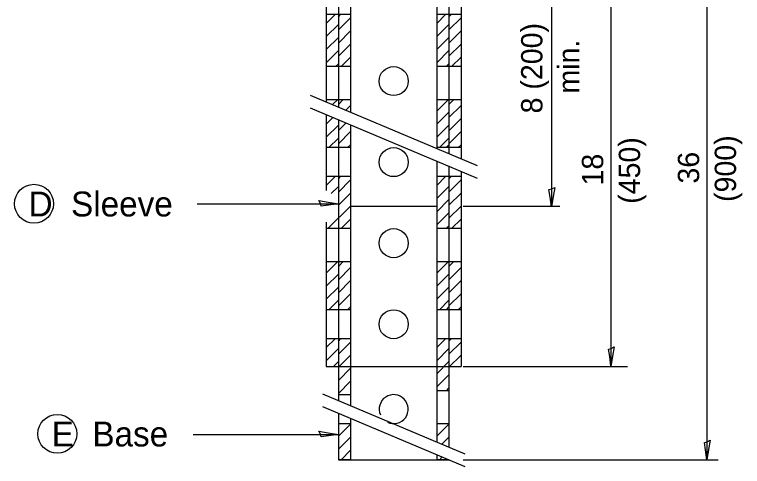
# Model space of a CAD drawing. Extents: x 100 to 887, y 75 to 1075.
# Drawn here: x 248.6 to 453.5, y 590.3 to 717.4 of the extents above; entities that cross this region are included whole.
import ezdxf

# ---------------------------------------------------------------- set-up
doc = ezdxf.new("R2010")
doc.units = 0
for name, color, linetype in [('HS_Breakline', 7, 'Continuous'), ('HS_Dimensions and Text', 7, 'Continuous'), ('HS_Pattern and Hatching', 7, 'Continuous'), ('HS_Steel Object', 7, 'Continuous')]:
    doc.layers.add(name, color=color, linetype=linetype)

msp = doc.modelspace()

# ---------------------------------------------------------------- linework, layer by layer
at = {"layer": 'HS_Breakline'}
for p, q in [((331.87, 694.68), (378.8, 674.92)), ((331.87, 691.15), (378.8, 671.39)), ((335.28, 610.73), (375.39, 593.84)), ((335.28, 607.2), (375.39, 590.34))]:
    msp.add_line(p, q, dxfattribs=at)
at = {"layer": 'HS_Dimensions and Text'}
for p, q in [((399.77, 783.34), (399.77, 663.31)), ((416.51, 783.52), (416.51, 618.46)), ((443.52, 783.52), (443.52, 592.23)), ((300.06, 664.2), (339.78, 664.2)), ((374.91, 663.49), (402.08, 663.49)), ((374.91, 618.46), (421.13, 618.46)), ((298.9, 599.33), (339.78, 599.33)), ((374.91, 592.23), (446.64, 592.23))]:
    msp.add_line(p, q, dxfattribs=at)
for points in [[(400.66, 668.77), (400.19, 666.22), (399.77, 663.31), (399.4, 666.04), (399.06, 668.16), (399.85, 668.33)], [(334.31, 665.09), (336.86, 664.62), (339.78, 664.2), (337.04, 663.83), (334.93, 663.49), (334.76, 664.28)], [(417.4, 623.93), (416.93, 621.38), (416.51, 618.46), (416.14, 621.2), (415.8, 623.31), (416.59, 623.48)], [(334.31, 600.22), (336.86, 599.75), (339.78, 599.33), (337.04, 598.96), (334.93, 598.62), (334.76, 599.41)], [(444.41, 597.7), (443.94, 595.14), (443.52, 592.23), (443.15, 594.96), (442.81, 597.08), (443.6, 597.25)]]:
    msp.add_lwpolyline(points, close=True, dxfattribs=at)
for centre in [(254.1, 664.18), (260.66, 599.51)]:
    msp.add_circle(centre, 5.47, dxfattribs=at)
at = {"layer": 'HS_Pattern and Hatching'}
for p, q in [((336.37, 714.87), (338.85, 717.36)), ((339.78, 716.71), (340.42, 717.36)), ((367.49, 714.87), (369.97, 717.36)), ((370.89, 716.71), (371.54, 717.36)), ((339.78, 713.03), (343.18, 716.44)), ((370.89, 713.03), (374.3, 716.44)), ((336.37, 711.19), (339.78, 714.6)), ((367.49, 711.19), (370.89, 714.6)), ((339.78, 709.35), (343.18, 712.76)), ((370.89, 709.35), (374.3, 712.76)), ((336.37, 707.51), (339.78, 710.92)), ((339.78, 705.67), (343.18, 709.07)), ((367.49, 707.51), (370.89, 710.92)), ((370.89, 705.67), (374.3, 709.07)), ((336.37, 703.83), (339.78, 707.24)), ((367.49, 703.83), (370.89, 707.24)), ((340.53, 702.74), (343.18, 705.39)), ((371.65, 702.74), (374.3, 705.39)), ((338.97, 702.74), (339.78, 703.55)), ((370.08, 702.74), (370.89, 703.55)), ((338.15, 692.04), (339.6, 693.49)), ((339.78, 692.09), (341.17, 693.49)), ((367.49, 690.25), (370.73, 693.49)), ((370.9, 692.09), (372.29, 693.49)), ((341.85, 690.48), (343.18, 691.82)), ((370.9, 688.4), (374.3, 691.81)), ((336.37, 686.57), (338.26, 688.46)), ((367.49, 686.57), (370.9, 689.97)), ((339.78, 684.73), (341.95, 686.9)), ((370.9, 684.72), (374.3, 688.13)), ((336.37, 682.89), (339.78, 686.29)), ((339.78, 681.05), (343.18, 684.45)), ((367.49, 682.88), (370.9, 686.29)), ((370.9, 681.04), (374.3, 684.45)), ((337.12, 679.96), (339.78, 682.61)), ((368.24, 679.96), (370.9, 682.61)), ((342.37, 679.96), (343.18, 680.77)), ((370.09, 679.96), (370.9, 680.77)), ((373.49, 679.96), (374.3, 680.77)), ((336.37, 669.31), (338.85, 671.8)), ((339.78, 671.15), (340.42, 671.8)), ((339.78, 667.47), (343.18, 670.88)), ((367.49, 669.31), (369.97, 671.8)), ((370.89, 671.15), (371.54, 671.8)), ((370.89, 667.47), (374.3, 670.88)), ((337.79, 667.05), (339.78, 669.03)), ((367.49, 665.63), (370.89, 669.03)), ((339.78, 663.79), (343.18, 667.19)), ((370.89, 663.79), (374.3, 667.19)), ((367.49, 661.95), (370.89, 665.35)), ((336.85, 657.18), (343.18, 663.51)), ((370.89, 660.1), (374.3, 663.51)), ((340.53, 657.18), (343.18, 659.83)), ((367.49, 658.26), (370.89, 661.67)), ((371.65, 657.18), (374.3, 659.83)), ((370.08, 657.18), (370.89, 657.99)), ((336.37, 644.69), (339.6, 647.92)), ((339.78, 646.53), (341.17, 647.92)), ((367.49, 644.68), (370.73, 647.92)), ((370.9, 646.52), (372.29, 647.92)), ((339.78, 642.84), (343.18, 646.25)), ((370.9, 642.84), (374.3, 646.25)), ((336.37, 641.01), (339.78, 644.41)), ((367.49, 641), (370.9, 644.41)), ((339.78, 639.16), (343.18, 642.57)), ((370.9, 639.16), (374.3, 642.57)), ((336.37, 637.32), (339.78, 640.73)), ((367.49, 637.32), (370.9, 640.73)), ((339.78, 635.48), (343.18, 638.89)), ((370.9, 635.48), (374.3, 638.89)), ((337.12, 634.4), (339.78, 637.05)), ((342.37, 634.4), (343.18, 635.21)), ((368.24, 634.39), (370.9, 637.04)), ((370.09, 634.39), (370.9, 635.2)), ((373.49, 634.39), (374.3, 635.2)), ((336.37, 623.75), (338.85, 626.23)), ((339.78, 625.58), (340.42, 626.23)), ((339.78, 621.9), (343.18, 625.31)), ((367.49, 623.75), (369.97, 626.23)), ((370.89, 625.58), (371.54, 626.23)), ((370.89, 621.9), (374.3, 625.31)), ((336.37, 620.06), (339.78, 623.47)), ((367.49, 620.06), (370.89, 623.47)), ((339.78, 618.22), (343.18, 621.63)), ((370.89, 618.22), (374.3, 621.63)), ((338.45, 618.46), (339.78, 619.79)), ((367.49, 616.38), (370.89, 619.79)), ((339.78, 614.54), (343.18, 617.95)), ((367.49, 612.7), (370.89, 616.11)), ((339.78, 610.86), (343.18, 614.27)), ((370.08, 611.61), (370.89, 612.42)), ((339.78, 598.84), (343.18, 602.25)), ((367.49, 598.84), (370.89, 602.25)), ((339.78, 595.16), (343.18, 598.57)), ((368.9, 596.57), (370.89, 598.57)), ((340.53, 592.23), (343.18, 594.88)), ((368.24, 592.23), (369.01, 593))]:
    msp.add_line(p, q, dxfattribs=at)
at = {"layer": 'HS_Steel Object'}
for p, q in [((367.49, 824.07), (367.49, 679.69)), ((343.18, 818.2), (343.18, 689.92)), ((336.37, 783.52), (336.37, 692.79)), ((339.78, 783.52), (339.78, 691.35)), ((370.89, 783.52), (370.89, 678.25)), ((374.3, 783.52), (374.3, 676.82)), ((343.18, 725.52), (343.18, 717.36)), ((339.78, 717.36), (336.37, 717.36)), ((343.18, 717.36), (339.78, 717.36)), ((370.89, 717.36), (367.49, 717.36)), ((374.3, 717.36), (370.89, 717.36)), ((339.78, 702.74), (336.37, 702.74)), ((343.18, 702.74), (339.78, 702.74)), ((370.89, 702.74), (367.49, 702.74)), ((374.3, 702.74), (370.89, 702.74)), ((336.37, 693.49), (339.78, 693.49)), ((339.78, 693.49), (343.18, 693.49)), ((367.49, 693.49), (370.89, 693.49)), ((370.89, 693.49), (374.3, 693.49)), ((336.37, 689.25), (336.37, 667.87)), ((339.78, 687.82), (339.78, 622.35)), ((339.78, 686.38), (339.78, 608.84)), ((343.18, 686.38), (343.18, 607.4)), ((339.78, 679.96), (336.37, 679.96)), ((343.18, 679.96), (339.78, 679.96)), ((370.89, 679.96), (367.49, 679.96)), ((374.3, 679.96), (370.89, 679.96)), ((367.49, 676.15), (367.49, 597.17)), ((370.89, 674.72), (370.89, 595.74)), ((374.3, 673.28), (374.3, 618.46)), ((339.78, 671.8), (336.37, 671.8)), ((343.18, 671.8), (339.78, 671.8)), ((370.89, 671.8), (367.49, 671.8)), ((374.3, 671.8), (370.89, 671.8)), ((343.18, 663.49), (367.49, 663.49)), ((336.37, 659.04), (336.37, 618.46)), ((339.78, 657.18), (336.37, 657.18)), ((343.18, 657.18), (339.78, 657.18)), ((370.89, 657.18), (367.49, 657.18)), ((374.3, 657.18), (370.89, 657.18)), ((336.37, 647.92), (339.78, 647.92)), ((339.78, 647.92), (343.18, 647.92)), ((367.49, 647.92), (370.89, 647.92)), ((370.89, 647.92), (374.3, 647.92)), ((339.78, 634.4), (336.37, 634.4)), ((343.18, 634.4), (339.78, 634.4)), ((370.89, 634.4), (367.49, 634.4)), ((374.3, 634.4), (370.89, 634.4)), ((339.78, 626.23), (336.37, 626.23)), ((343.18, 626.23), (339.78, 626.23)), ((370.89, 626.23), (367.49, 626.23)), ((374.3, 626.23), (370.89, 626.23)), ((336.37, 618.46), (374.3, 618.46)), ((370.89, 611.61), (367.49, 611.61)), ((343.18, 610.45), (339.78, 610.45)), ((339.78, 605.31), (339.78, 592.23)), ((343.18, 603.87), (343.18, 592.23)), ((343.18, 602.35), (339.78, 602.35)), ((370.89, 602.35), (367.49, 602.35)), ((339.78, 592.23), (370.89, 592.23)), ((343.18, 592.23), (339.78, 592.23)), ((367.49, 593.64), (367.49, 592.23)), ((370.89, 592.23), (367.49, 592.23))]:
    msp.add_line(p, q, dxfattribs=at)
for centre in [(355.34, 698.66), (355.34, 675.88), (355.34, 653.1), (355.34, 630.31)]:
    msp.add_circle(centre, 4.08, dxfattribs=at)
msp.add_arc((355.34, 606.44), 4.08, 244.2288, 203.2461, dxfattribs=at)

# ---------------------------------------------------------------- texts
at = {"layer": 'HS_Dimensions and Text'}
for s, p in [('8 (200)', (397.21, 689.58)), ('min.', (407.58, 695.16)), ('(450)', (424.7, 664.16)), ('(900)', (451.71, 664.69)), ('36', (441.33, 669.85)), ('18', (414.32, 669.31))]:
    msp.add_text(s, height=6, rotation=90, dxfattribs=at).set_placement(p)
for s, p in [('D  Sleeve', (252.58, 660.61)), ('E  Base', (259.09, 595.95))]:
    msp.add_text(s, height=7, dxfattribs=at).set_placement(p)

doc.saveas('drawing.dxf')
